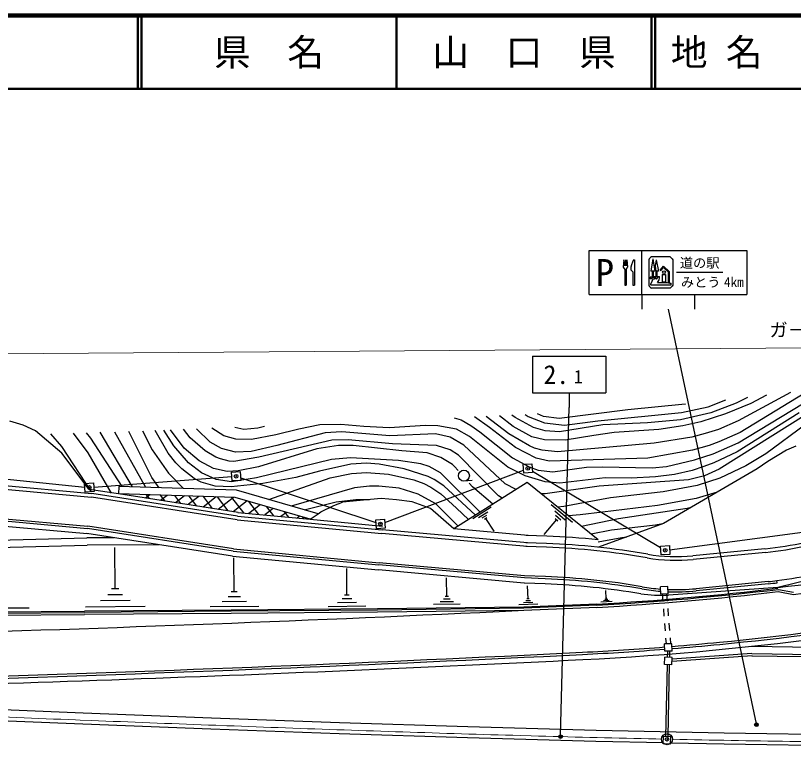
# Model space of a CAD drawing. Units: millimetres, scale not verified. Extents: x 40000 to 680000, y 20000 to 380000.
# Drawn here: x 281104 to 387083, y 280411 to 380000 of the extents above; entities that cross this region are included whole.
import ezdxf
from ezdxf.enums import TextEntityAlignment as Align

# ---------------------------------------------------------------- set-up
doc = ezdxf.new("R2010")
doc.units = ezdxf.units.MM
doc.header["$LTSCALE"] = 1000
doc.header["$PDMODE"] = 32
doc.header["$PDSIZE"] = 500
doc.linetypes.add('CHAIN', pattern=[18.5, 12, -1.5, 3.5, -1.5])
for name, color, linetype, lineweight in [('M-BGD', 7, 'Continuous', 25), ('M-BMK', 2, 'CHAIN', 13), ('M-BMK-ROW', 30, 'Continuous', 25), ('M-BMK-SRVR', 3, 'Continuous', 25), ('M-STR-HTXT', 7, 'Continuous', 13), ('M-STR-STRC', 7, 'Continuous', 25), ('M-TTL', 2, 'Continuous', 140), ('M-TTL-LINE', 7, 'Continuous', 50)]:
    doc.layers.add(name, color=color, linetype=linetype, lineweight=lineweight)
doc.layers.add('M-TTL-TXT', color=7, linetype='Continuous')
doc.styles.add('ＭＳ ゴシック', font='')
doc.styles.get('ＭＳ ゴシック').set_extended_font_data('MS Gothic')

msp = doc.modelspace()

# ---------------------------------------------------------------- linework, layer by layer
at = {"layer": 'M-BGD'}
for p, q in [((282159, 324174), (280318, 324731)), ((283825, 323411), (282159, 324174)), ((287406, 320366), (283825, 323411)), ((294575, 323278), (298799, 315718)), ((292604, 323211), (296988, 315775)), ((387393, 321346), (386116, 320800)), ((291137, 315427), (287406, 320366)), ((386116, 320800), (383581, 319257)), ((383581, 319257), (382121, 318260)), ((382121, 318260), (369359, 310773)), ((271174, 316229), (291456, 314396)), ((271224, 316726), (291517, 314892)), ((295178, 315832), (295147, 314832)), ((311199, 315329), (295178, 315832)), ((350817, 316395), (340816, 310055)), ((343307, 316639), (342185, 316548)), ((360473, 308555), (350817, 316395)), ((295147, 314832), (291137, 315427)), ((311341, 311802), (291517, 314892)), ((311042, 314333), (295147, 314832)), ((311433, 312294), (295147, 314832)), ((322323, 312095), (311199, 315329)), ((311279, 311306), (291456, 314396)), ((299398, 314699), (298828, 314259)), ((299344, 314178), (298933, 314714)), ((301757, 314625), (300870, 313940)), ((301494, 313843), (300872, 314653)), ((303644, 313508), (302811, 314592)), ((304116, 314551), (302913, 313622)), ((306096, 314489), (304627, 313355)), ((305794, 313173), (304749, 314531)), ((308455, 314415), (306670, 313036)), ((307943, 312838), (306688, 314470)), ((310093, 312503), (308627, 314409)), ((310814, 314341), (308712, 312718)), ((312201, 312223), (310566, 314348)), ((312653, 313865), (310755, 312400)), ((321260, 311363), (311042, 314333)), ((314242, 312029), (312881, 313799)), ((330921, 314188), (325635, 313690)), ((332998, 314010), (330921, 314188)), ((335131, 313735), (332998, 314010)), ((337614, 312818), (335131, 313735)), ((314436, 313347), (312895, 312157)), ((316219, 312828), (315081, 311949)), ((316283, 311835), (315348, 313052)), ((322709, 312356), (324450, 313261)), ((324450, 313261), (325635, 313690)), ((340816, 310055), (337614, 312818)), ((343389, 311450), (345916, 313051)), ((354078, 313396), (356963, 310972)), ((274409, 311615), (290905, 310130)), ((274433, 311914), (290942, 310428)), ((311341, 311802), (331057, 309930)), ((311374, 312301), (321260, 311363)), ((318002, 312310), (317267, 311742)), ((318324, 311641), (317755, 312382)), ((319785, 311791), (319452, 311534)), ((320365, 311448), (320192, 311673)), ((321260, 311363), (322323, 312095)), ((322323, 312095), (322709, 312356)), ((344181, 311597), (345445, 312398)), ((344657, 311545), (345289, 311945)), ((344975, 311392), (345291, 311592)), ((354557, 312501), (355999, 311290)), ((354675, 311910), (355397, 311304)), ((270924, 311226), (290852, 309432)), ((311279, 311306), (331010, 309432)), ((321260, 311363), (331105, 310428)), ((345133, 311492), (346254, 309723)), ((354794, 311318), (353097, 309299)), ((354613, 311470), (354974, 311167)), ((369359, 310773), (360502, 307546)), ((310744, 307037), (290905, 310130)), ((310781, 307335), (290942, 310428)), ((350869, 308146), (331036, 309932)), ((350959, 309142), (340816, 310055)), ((270801, 308329), (290821, 308827)), ((310657, 306343), (290813, 309436)), ((294544, 308854), (290821, 308827)), ((350824, 307648), (330991, 309434)), ((353497, 309052), (350674, 309160)), ((270817, 307330), (290838, 307827)), ((300670, 307899), (290838, 307827)), ((294671, 301875), (294619, 307541)), ((353439, 307553), (350617, 307661)), ((353459, 308053), (350636, 308160)), ((383208, 307351), (373384, 306386)), ((310657, 306343), (330537, 304455)), ((310744, 307037), (330604, 305152)), ((310781, 307335), (330632, 305450)), ((383257, 306853), (373433, 305889)), ((310898, 301459), (310855, 306099)), ((350465, 303664), (330632, 305450)), ((326251, 301028), (326217, 304641)), ((350375, 302668), (330542, 304454)), ((350438, 303365), (330605, 305151)), ((339844, 300849), (339820, 303394)), ((353276, 303256), (350454, 303364)), ((353287, 303556), (350465, 303664)), ((389770, 303241), (384954, 302059)), ((353249, 302557), (350427, 302664)), ((350934, 300511), (350867, 302314)), ((369967, 302195), (368968, 302153)), ((369010, 301154), (368968, 302153)), ((370010, 301196), (369967, 302195)), ((384954, 302059), (370058, 301017)), ((383648, 302872), (373823, 301908)), ((383677, 302574), (373853, 301609)), ((384871, 302706), (384834, 303003)), ((384965, 301960), (384958, 302060)), ((295691, 301075), (293667, 301057)), ((295177, 301880), (294166, 301871)), ((311312, 301463), (310484, 301456)), ((326573, 301031), (325928, 301025)), ((361582, 300589), (361516, 301664)), ((370010, 301196), (369010, 301154)), ((369201, 301162), (369279, 300165)), ((369801, 301187), (369879, 300190)), ((385018, 301513), (387073, 301108)), ((385030, 301817), (387083, 301411)), ((296710, 300276), (292663, 300238)), ((312567, 300149), (309253, 300118)), ((311733, 300804), (310075, 300789)), ((327550, 300008), (324970, 299984)), ((326900, 300518), (325610, 300506)), ((340759, 300130), (338942, 300113)), ((340301, 300490), (339393, 300481)), ((340071, 300851), (339616, 300847)), ((351597, 300019), (350309, 299971)), ((351266, 300265), (350622, 300241)), ((351095, 300517), (350773, 300505)), ((362379, 300176), (360843, 300080)), ((361985, 300305), (361217, 300258)), ((361784, 300447), (361400, 300423)), ((361678, 300595), (361486, 300583)), ((282958, 299270), (274996, 299202)), ((310471, 298996), (290483, 298829)), ((298741, 299485), (290647, 299410)), ((314230, 299502), (307602, 299440)), ((330423, 299141), (310471, 298996)), ((330424, 298991), (310472, 298846)), ((328845, 299504), (323684, 299456)), ((350347, 299388), (330423, 299141)), ((350349, 299238), (330425, 298991)), ((350352, 298938), (330429, 298691)), ((341671, 299775), (338036, 299741)), ((352251, 299785), (349675, 299690)), ((360310, 299813), (350347, 299388)), ((360317, 299663), (350353, 299238)), ((360329, 299363), (350366, 298938)), ((369358, 299168), (369436, 298171)), ((369957, 299194), (370036, 298197)), ((273368, 298699), (290483, 298829)), ((273860, 298552), (290485, 298679)), ((273872, 298252), (290487, 298379)), ((310473, 298846), (290485, 298679)), ((310475, 298546), (290487, 298379)), ((330426, 298691), (310475, 298546)), ((369514, 297174), (369592, 296177)), ((370114, 297200), (370192, 296203)), ((369671, 295180), (369734, 294379)), ((370270, 295206), (370333, 294415)), ((370533, 294413), (369534, 294370)), ((369577, 293371), (369534, 294370)), ((370576, 293414), (370533, 294413)), ((369526, 291580), (369553, 292580)), ((370553, 292553), (369553, 292580)), ((370576, 293414), (369577, 293371)), ((369941, 292569), (369958, 293388)), ((370241, 292561), (370259, 293401)), ((370525, 291553), (370553, 292553)), ((381421, 293059), (370546, 292293)), ((381442, 292760), (370567, 291993)), ((370525, 291553), (369526, 291580)), ((369714, 281742), (369920, 291569)), ((370014, 281734), (370220, 291561)), ((369356, 280752), (369383, 281752)), ((370383, 281724), (369383, 281752)), ((370356, 280725), (370383, 281724)), ((370356, 280725), (369356, 280752))]:
    msp.add_line(p, q, dxfattribs=at)
for points in [[(390353, 329162), (388564, 328516), (379812, 323207), (376935, 321896), (375605, 321408), (373342, 320776), (367265, 319707), (353790, 319280), (352023, 319690), (349207, 321156), (345657, 323865), (343633, 325304)], [(386688, 328661), (379562, 324780), (376864, 323610), (375053, 323041), (373262, 322568), (368115, 321757), (354959, 320565), (352835, 320784), (351787, 321076), (351106, 321384), (348287, 323000), (345240, 325378)], [(340869, 325176), (341815, 324896), (343140, 324146), (344376, 323259), (348787, 319736), (351094, 318522), (352294, 318074), (354293, 317835), (358889, 318455), (361058, 318517), (367819, 318358), (369788, 318545), (373604, 319445), (376163, 320269), (379552, 321764), (388304, 327108), (389794, 327750), (391191, 327949), (391863, 327837), (394074, 327068), (397061, 325334), (406809, 317486)], [(383419, 328263), (381276, 327155), (377840, 325717), (374462, 324650), (372015, 324078), (368734, 323581), (362650, 323182), (359886, 322796), (355975, 322153), (353174, 322204), (351447, 322617), (348883, 324011), (347055, 325465)], [(380834, 327971), (379277, 327190), (375810, 325888), (371674, 324935), (367199, 324508), (361106, 324254), (355203, 323301), (353256, 323412), (351648, 323891), (349156, 325240), (348727, 325550)], [(350553, 325642), (350962, 325375), (353159, 324485), (355873, 324205), (360425, 324759), (371854, 325900), (375458, 326687), (377880, 327637)], [(372395, 327081), (372329, 327066), (364502, 326283), (355164, 325107), (353035, 325379), (352223, 325727)], [(387851, 325878), (379426, 320575), (376238, 319042), (374858, 318551), (373294, 318004), (370891, 317460), (368295, 317143), (364993, 316959), (361431, 317013), (355272, 316265), (353245, 316461), (350543, 317286), (348175, 318476), (342955, 322656), (341195, 323628), (338657, 324087), (336960, 324120), (332005, 323843), (328542, 324010), (325404, 324281), (322567, 324226), (319702, 323663), (316566, 322888), (313259, 322216), (311107, 322266), (309490, 322738), (307843, 323776)], [(405538, 316128), (399757, 321375), (396964, 323478), (393432, 325626), (391866, 326266), (390958, 326242), (389930, 326030), (388920, 325680), (376978, 318178), (374956, 317276), (372800, 316757), (360633, 315875), (353261, 314837), (352747, 314828)], [(404734, 315269), (403489, 316468), (399504, 320172), (395890, 322999), (393965, 324238), (392797, 324845), (391599, 325257), (390332, 324982), (388725, 324271), (383310, 320264), (380603, 318631), (377066, 316976), (373983, 315989), (369350, 315098), (362160, 314285), (355813, 313112), (354960, 313031)], [(300679, 315659), (299679, 317066), (296534, 323344)], [(298397, 323407), (299706, 320830), (301945, 317652), (303976, 315556)], [(343787, 311939), (339462, 315937), (338147, 316790), (337301, 317212), (334069, 318227), (330656, 318889), (328895, 319030), (326764, 318877), (322528, 317915), (319274, 317057), (314805, 316252), (310500, 315775), (308297, 315884), (306387, 316432), (305417, 316932), (303741, 318224), (302942, 319042), (301891, 320355), (300113, 323474)], [(344403, 312329), (339014, 317695), (337436, 318568), (336311, 318922), (333276, 319382), (326743, 319745), (324164, 319531), (313910, 317002), (310507, 316482), (308433, 316793), (306423, 317684), (304661, 319035), (302672, 321357), (301307, 323521)], [(341422, 317991), (340918, 318566), (340632, 318838), (339063, 319800), (337202, 320399), (333753, 320682), (327108, 321411), (325082, 321401), (322131, 320968), (314181, 318496), (311414, 317944), (309944, 317877), (308054, 318283), (306097, 319315), (304095, 321075), (302202, 323556)], [(347413, 314237), (346920, 314556), (341466, 320107), (340310, 320841), (338473, 321404), (332458, 321643), (326422, 322195), (324188, 322142), (314234, 319823), (310856, 319236), (310208, 319287), (309015, 319580), (308369, 319844), (306916, 320675), (304872, 322465), (303982, 323626)], [(349297, 315431), (347810, 316210), (342189, 321445), (340299, 322571), (338328, 323007), (332104, 322727), (325570, 323287), (323282, 323124), (316719, 321400), (313223, 320614), (311068, 320530), (309169, 320988), (307614, 321875), (305752, 323695)], [(310961, 323898), (312219, 323656), (314100, 323815), (315007, 324056)], [(291432, 315115), (287395, 321299), (285923, 322984)], [(294170, 314907), (291001, 320403), (289018, 323089)], [(295644, 315817), (291357, 322395), (290751, 323148)], [(315608, 314047), (323965, 316993), (326854, 317589), (328937, 317734), (331893, 317515), (335350, 316751), (336720, 316219), (337672, 315726), (339030, 314814), (341194, 312867), (342806, 311317)], [(341425, 310442), (338368, 313485), (335969, 314788), (333386, 315598), (330612, 315882), (329343, 315898), (327273, 315640), (318649, 313163)], [(346133, 313426), (343340, 315800), (342900, 316303)], [(376684, 315071), (373814, 314181), (368556, 313225), (361049, 312343), (358020, 311949), (356454, 311818)], [(320435, 312644), (324804, 313740), (327461, 314064), (329310, 314037)], [(373128, 312985), (372604, 312846), (363232, 311430), (358208, 310394)], [(369254, 310735), (368269, 310541), (362286, 309862), (359524, 309325)], [(360481, 308279), (363682, 308869), (364381, 308960)], [(381395, 294059), (395251, 293861), (412616, 293761), (429965, 293831), (447296, 294091), (464607, 294563), (481894, 295267), (504046, 296495)], [(381421, 293059), (395241, 292861), (412615, 292761), (429974, 292831), (447317, 293092), (464641, 293564), (468882, 293737)], [(381429, 292759), (395238, 292561), (412615, 292461), (429977, 292531), (447323, 292792), (464651, 293264), (468893, 293437)], [(272846, 285706), (290314, 285007), (307781, 284330), (325249, 283695), (342718, 283125), (360188, 282640), (377660, 282261), (395133, 282011), (412606, 281911), (430077, 281981), (447546, 282244), (465009, 282720), (482463, 283431), (499911, 284398)], [(273282, 284188), (290254, 283509), (307725, 282831), (325197, 282196), (342673, 281625), (360151, 281140), (369361, 280941)], [(370361, 280919), (377633, 280762), (395118, 280511), (412604, 280411), (430092, 280481), (447578, 280744), (465060, 281221), (469348, 281395)]]:
    msp.add_lwpolyline(points, dxfattribs=at)
msp.add_circle((342187, 317301), 750, dxfattribs=at)
for centre, radius, start, end in [((378861, 351638), 44500, 275.60641, 289.87518), ((338270, 695474), 396175, 276.76729, 283.28255), ((349483, 203629), 105500, 84.02098, 87.81997), ((378861, 351638), 45000, 275.60641, 289.87518), ((338270, 695474), 397375, 277.05447, 283.28255), ((349483, 203629), 104000, 80.22199, 87.81997), ((349483, 203629), 104500, 80.22199, 87.81997), ((371137, 329276), 23000, 260.22199, 275.60641), ((371137, 329276), 23500, 260.22199, 275.60641), ((378861, 351638), 49000, 277.0023, 289.87518), ((349483, 203629), 99700, 80.22199, 87.81997), ((349483, 203629), 100000, 80.22199, 87.81997), ((349483, 203629), 99000, 80.22199, 87.81997), ((371137, 329276), 27500, 260.22199, 265.50201), ((338270, 695474), 402725, 275.51988, 282.92515), ((338270, 695474), 403025, 275.51928, 282.93147), ((378863, 351638), 49000, 275.60641, 277.0023), ((378861, 351638), 49300, 275.60641, 277.0023), ((338270, 695474), 403725, 272.85514, 282.92515), ((338270, 695474), 396725, 273.18315, 276.76717), ((338270, 695474), 396425, 273.18664, 276.77401), ((338270, 695474), 396275, 273.18839, 276.76717), ((369501, 329510), 28500, 263.54478, 271.1199), ((371137, 329276), 27800, 260.22199, 265.57733), ((371137, 329276), 27500, 267.5967, 275.60641), ((371137, 329276), 27800, 267.64917, 275.60641), ((134045, 4790385), 4496625, 270.62438, 272.74733), ((338270, 695474), 402725, 272.85514, 274.45491), ((338270, 695474), 403025, 272.85514, 274.45341), ((338270, 695474), 402725, 274.59727, 275.51988), ((338270, 695474), 403025, 274.59567, 275.51928), ((134045, 4790385), 4502725, 271.77532, 272.85514), ((134045, 4790385), 4503025, 271.77535, 272.85514), ((134045, 4790385), 4503725, 271.22078, 272.85514)]:
    msp.add_arc(centre, radius, start, end, dxfattribs=at)
at = {"layer": 'M-BMK'}
for points in [[(272806, 284690), (274305, 284630), (275304, 284590), (276303, 284550), (277302, 284510), (278301, 284470), (279300, 284429), (280300, 284389), (281299, 284349), (282298, 284309), (283297, 284269), (284296, 284229), (285296, 284190), (286295, 284150), (287294, 284110), (288293, 284070), (289293, 284031), (289901, 284007)], [(289901, 284006), (291400, 283947), (292399, 283908), (293398, 283868), (294398, 283829), (295397, 283790), (296396, 283751), (297395, 283712), (298394, 283673), (299394, 283634), (300393, 283595), (301392, 283557), (302392, 283518), (303391, 283480), (304390, 283442), (305389, 283404), (306389, 283366), (307388, 283328), (308387, 283290), (309886, 283234)], [(309886, 283234), (310885, 283197), (311885, 283159), (312884, 283122), (313883, 283085), (314883, 283049), (315882, 283012), (316881, 282976), (317881, 282940), (318880, 282904), (319879, 282868), (320879, 282832), (321878, 282797), (322878, 282762), (323877, 282726), (324876, 282692), (325876, 282657), (326875, 282623), (327875, 282588), (328874, 282554), (329873, 282521)], [(329873, 282521), (330873, 282487), (331872, 282454), (332872, 282421), (333871, 282388), (334871, 282355), (335870, 282323), (336870, 282291), (337869, 282259), (338869, 282228), (339868, 282196), (340868, 282165), (341867, 282134), (342867, 282104), (343866, 282074), (344866, 282044), (345865, 282014), (346865, 281985), (347864, 281956), (348864, 281927), (349864, 281899)], [(349864, 281899), (351363, 281857), (352363, 281829), (353362, 281802), (354362, 281775), (355362, 281748), (356361, 281722), (357361, 281696), (358361, 281670), (359360, 281645), (360360, 281620), (361360, 281595), (362359, 281571), (363359, 281547), (364359, 281523), (365359, 281500), (366358, 281477), (367358, 281455), (368358, 281432), (369108, 281416)], [(370607, 281384), (371607, 281363), (372607, 281343), (373607, 281323), (374606, 281303), (375606, 281284), (376606, 281265), (377606, 281247), (378606, 281229), (379606, 281211), (380605, 281194), (381605, 281178), (382605, 281161), (383605, 281145), (384605, 281130), (385605, 281115), (386605, 281101), (387605, 281087), (388605, 281073), (389854, 281057)]]:
    msp.add_lwpolyline(points, dxfattribs=at)
at = {"layer": 'M-BMK-ROW'}
for p, q in [((331409, 310942), (350307, 318078)), ((350254, 318858), (351451, 318939)), ((350335, 317661), (350254, 318858)), ((351451, 318939), (351533, 317742)), ((271844, 317636), (290550, 315759)), ((291754, 315744), (310560, 317181)), ((310519, 317784), (311716, 317866)), ((310600, 316587), (310519, 317784)), ((311716, 317866), (311798, 316668)), ((311774, 317023), (330207, 310924)), ((351533, 317742), (350335, 317661)), ((351520, 317926), (368992, 307511)), ((290517, 316256), (291714, 316337)), ((290598, 315059), (290517, 316256)), ((291714, 316337), (291795, 315140)), ((311798, 316668), (310600, 316587)), ((291795, 315140), (290598, 315059)), ((330183, 311279), (331380, 311360)), ((330264, 310081), (330183, 311279)), ((331380, 311360), (331461, 310163)), ((331461, 310163), (330264, 310081)), ((370215, 307216), (388328, 309607)), ((368980, 307696), (370177, 307777)), ((369061, 306498), (368980, 307696)), ((370177, 307777), (370259, 306580)), ((370259, 306580), (369061, 306498))]:
    msp.add_line(p, q, dxfattribs=at)
for p in [(350893, 318300), (311158, 317226), (291156, 315698), (330822, 310721), (369619, 307138)]:
    msp.add_point(p, dxfattribs=at)
at = {"layer": 'M-BMK-SRVR'}
msp.add_circle((369857, 281400), 750, dxfattribs=at)
msp.add_point((369857, 281400), dxfattribs=at)
at = {"layer": 'M-STR-HTXT'}
msp.add_line((563559, 336022), (219078, 333459), dxfattribs=at)
at = {"layer": 'M-STR-STRC'}
for p, q in [((359250, 342000), (359250, 347986)), ((359250, 347986), (380750, 347986)), ((366391, 347986), (366391, 342000)), ((380750, 347986), (380750, 342000)), ((363993, 346717), (363893, 345698)), ((364093, 345898), (363993, 346717)), ((364193, 346717), (364093, 345898)), ((364193, 346717), (364293, 345898)), ((364293, 345898), (364393, 346717)), ((364393, 346717), (364493, 345698)), ((365315, 346717), (365415, 346717)), ((365415, 346717), (365415, 343269)), ((367367, 346717), (367367, 343269)), ((367917, 346847), (367640, 345180)), ((370267, 347119), (367733, 347119)), ((367917, 346847), (368185, 345180)), ((368390, 346738), (368248, 345892)), ((368390, 346738), (368712, 345180)), ((370633, 346717), (370633, 343269)), ((363893, 345698), (364093, 345398)), ((364293, 345398), (364493, 345698)), ((368248, 345892), (368350, 345180)), ((368937, 345326), (369378, 345840)), ((369020, 345255), (369386, 345682)), ((369378, 345840), (370143, 345111)), ((369386, 345682), (370034, 345064)), ((364093, 345398), (364093, 343269)), ((364293, 345398), (364293, 343269)), ((364915, 345338), (365215, 345079)), ((365215, 345079), (365215, 343269)), ((368185, 345180), (367640, 345180)), ((367857, 345180), (367857, 344336)), ((367966, 345180), (367966, 344445)), ((367966, 344445), (368207, 344445)), ((368712, 345180), (368350, 345180)), ((368358, 345180), (368358, 344445)), ((368358, 344445), (368467, 344445)), ((368467, 345180), (368467, 344445)), ((368558, 344443), (368842, 344443)), ((368937, 345326), (369020, 345255)), ((369218, 344713), (369218, 343734)), ((369218, 344713), (369653, 344713)), ((369653, 344713), (369653, 343734)), ((370034, 345064), (370034, 343589)), ((370143, 345111), (370143, 343563)), ((377481, 344993), (371133, 344993)), ((367803, 344336), (367558, 344336)), ((367558, 344336), (367558, 344118)), ((367803, 344118), (367558, 344118)), ((367945, 344069), (367639, 343438)), ((367803, 344336), (367803, 344118)), ((367857, 344336), (368149, 344336)), ((368152, 344087), (367966, 344087)), ((368183, 344133), (368183, 344305)), ((368546, 343625), (369888, 343625)), ((369218, 343734), (369653, 343734)), ((369888, 343625), (370263, 343534)), ((370263, 343534), (370440, 343534)), ((370440, 343299), (370440, 343534)), ((364093, 343269), (364293, 343269)), ((365215, 343269), (365415, 343269)), ((367674, 343299), (370440, 343299)), ((370267, 342867), (367733, 342867)), ((359250, 342000), (380750, 342000)), ((366417, 342000), (366417, 340000)), ((373583, 342000), (373583, 340000)), ((370000, 340000), (382019, 283502)), ((351529, 333576), (361529, 333576)), ((351529, 333576), (351529, 328576)), ((361529, 333576), (361529, 328576)), ((351529, 328576), (361529, 328576)), ((356529, 328576), (356529, 326576)), ((355366, 281898), (356529, 326576))]:
    msp.add_line(p, q, dxfattribs=at)
for centre, radius in [((369447, 345037), 186), ((382050, 283356), 150), ((382050, 283356), 120), ((382050, 283356), 90), ((382050, 283356), 60), ((382050, 283356), 30), ((355362, 281748), 150), ((355362, 281748), 120), ((355362, 281748), 90), ((355362, 281748), 60), ((355362, 281748), 30)]:
    msp.add_circle(centre, radius, dxfattribs=at)
msp.add_arc((367542, 345323), 2627, 147.96225, 179.68386, dxfattribs=at)
for points, knots in [([(367733, 347119), (367628, 347060), (367583, 347034), (367510, 346954), (367437, 346874), (367416, 346827), (367367, 346717)], [0, 0, 0, 0, 1, 1, 1, 2, 2, 2, 2]), ([(370267, 347119), (370372, 347060), (370417, 347034), (370490, 346954), (370563, 346874), (370584, 346827), (370633, 346717)], [0, 0, 0, 0, 1, 1, 1, 2, 2, 2, 2]), ([(368207, 344445), (368221, 344439), (368229, 344437), (368238, 344426), (368244, 344418), (368245, 344413), (368249, 344404), (368287, 344319), (368291, 344262), (368339, 344181), (368364, 344140), (368375, 344124), (368410, 344080)], [0, 0, 0, 0, 1, 1, 1, 2, 2, 2, 3, 3, 3, 4, 4, 4, 4]), ([(368558, 344443), (368553, 344332), (368561, 344269), (368504, 344183), (368474, 344138), (368456, 344116), (368410, 344080)], [0, 0, 0, 0, 1, 1, 1, 2, 2, 2, 2]), ([(368546, 343625), (368636, 343751), (368668, 343794), (368724, 343914), (368774, 344023), (368804, 344087), (368825, 344205), (368841, 344297), (368843, 344335), (368842, 344443)], [0, 0, 0, 0, 1, 1, 1, 2, 2, 2, 3, 3, 3, 3]), ([(367639, 343438), (367626, 343408), (367615, 343386), (367626, 343355), (367635, 343327), (367650, 343315), (367674, 343299)], [0, 0, 0, 0, 1, 1, 1, 2, 2, 2, 2]), ([(367945, 344069), (367948, 344076), (367949, 344081), (367955, 344084), (367959, 344086), (367961, 344087), (367966, 344087)], [0, 0, 0, 0, 1, 1, 1, 2, 2, 2, 2]), ([(368149, 344336), (368159, 344335), (368165, 344335), (368173, 344329), (368180, 344322), (368182, 344315), (368183, 344305)], [0, 0, 0, 0, 1, 1, 1, 2, 2, 2, 2]), ([(368183, 344133), (368181, 344120), (368180, 344113), (368172, 344104), (368165, 344096), (368161, 344093), (368152, 344087)], [0, 0, 0, 0, 1, 1, 1, 2, 2, 2, 2]), ([(367367, 343269), (367416, 343159), (367437, 343112), (367510, 343032), (367583, 342952), (367628, 342926), (367733, 342867)], [0, 0, 0, 0, 1, 1, 1, 2, 2, 2, 2]), ([(370633, 343269), (370584, 343159), (370563, 343112), (370490, 343032), (370417, 342952), (370372, 342926), (370267, 342867)], [0, 0, 0, 0, 1, 1, 1, 2, 2, 2, 2])]:
    msp.add_open_spline(points, degree=3, knots=knots, dxfattribs=at)
for p in [(382050, 283356), (355362, 281748)]:
    msp.add_point(p, dxfattribs=at)
at = {"layer": 'M-TTL'}
msp.add_line((680000, 380000), (40000, 380000), dxfattribs=at)
at = {"layer": 'M-TTL-LINE'}
for p, q in [((297750, 380000), (297750, 370000)), ((298250, 380000), (298250, 370000)), ((333000, 380000), (333000, 370000)), ((367750, 380000), (367750, 370000)), ((368250, 380000), (368250, 370000)), ((40000, 370000), (680000, 370000))]:
    msp.add_line(p, q, dxfattribs=at)

# ---------------------------------------------------------------- texts
at = {"layer": 'M-STR-HTXT', "style": 'ＭＳ ゴシック'}
msp.add_text('ガ－ドレ－ル', height=1833, rotation=0.426, dxfattribs=at).set_placement((391311, 335740), align=Align.BOTTOM_CENTER)
at = {"layer": 'M-STR-STRC', "style": 'ＭＳ ゴシック'}
for s, height, p in [('P', 3666, (361387, 344993)), ('道の駅', 1320, (374307, 346295)), ('みとう', 1320, (374454, 343676))]:
    msp.add_text(s, height=height, dxfattribs=at).set_placement(p, align=Align.MIDDLE_CENTER)
msp.add_text('4km', height=1320, dxfattribs=at).set_placement((377622, 343687), align=Align.MIDDLE_LEFT)
msp.add_text('2.', height=2566, dxfattribs=at).set_placement((356529, 331076), align=Align.MIDDLE_RIGHT)
msp.add_text('1', height=1833, dxfattribs=at).set_placement((357779, 329326), align=Align.BOTTOM_CENTER)
at = {"layer": 'M-TTL-TXT', "style": 'ＭＳ ゴシック'}
for s, p in [('県\u3000名', (315625, 375000)), ('山\u3000口\u3000県', (350375, 375000))]:
    msp.add_text(s, height=3666, dxfattribs=at).set_placement(p, align=Align.MIDDLE_CENTER)
msp.add_text('地 名', height=3666, dxfattribs=at).set_placement((370380, 375000), align=Align.MIDDLE_LEFT)

doc.saveas('drawing.dxf')
